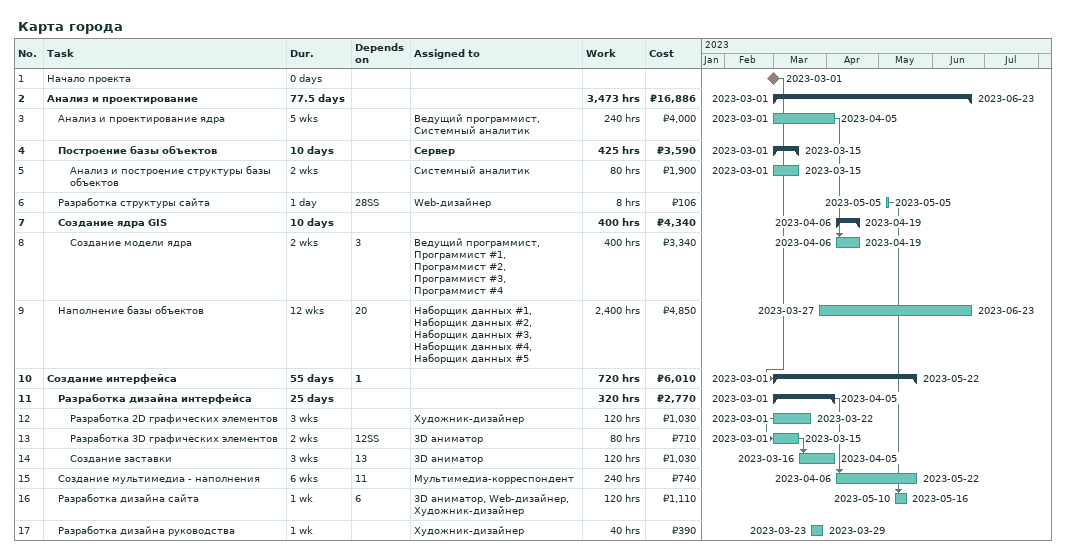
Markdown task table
Карта города

| ID | Level | Task | Duration | Start | Finish | Predecessors | Resources | Work (h) | Cost (₽) |
|---|---|---|---|---|---|---|---|---|---|
| 1 | 1 | Начало проекта | 0d | 2023-03-01 | 2023-03-01 |  |  |  |  |
| 2 | 1 | **Анализ и проектирование** | 77.5d | 2023-03-01 | 2023-06-23 |  |  | 3473 | 16886 |
| 3 | 2 | Анализ и проектирование ядра | 5w | 2023-03-01 | 2023-04-05 |  | Ведущий программист, Системный аналитик | 240 | 4000 |
| 4 | 2 | **Построение базы объектов** | 10d | 2023-03-01 | 2023-03-15 |  | Сервер | 425 | 3590 |
| 5 | 3 | Анализ и построение структуры базы объектов | 2w | 2023-03-01 | 2023-03-15 |  | Системный аналитик | 80 | 1900 |
| 6 | 2 | Разработка структуры сайта | 1d | 2023-05-05 | 2023-05-05 | 28SS | Web-дизайнер | 8 | 106 |
| 7 | 2 | **Создание ядра GIS** | 10d | 2023-04-06 | 2023-04-19 |  |  | 400 | 4340 |
| 8 | 3 | Создание модели ядра | 2w | 2023-04-06 | 2023-04-19 | 3 | Ведущий программист, Программист #1, Программист #2, Программист #3, Программист #4 | 400 | 3340 |
| 9 | 2 | Наполнение базы объектов | 12w | 2023-03-27 | 2023-06-23 | 20 | Наборщик данных #1, Наборщик данных #2, Наборщик данных #3, Наборщик данных #4, Наборщик данных #5 | 2400 | 4850 |
| 10 | 1 | **Создание интерфейса** | 55d | 2023-03-01 | 2023-05-22 | 1 |  | 720 | 6010 |
| 11 | 2 | **Разработка дизайна интерфейса** | 25d | 2023-03-01 | 2023-04-05 |  |  | 320 | 2770 |
| 12 | 3 | Разработка 2D графических элементов | 3w | 2023-03-01 | 2023-03-22 |  | Художник-дизайнер | 120 | 1030 |
| 13 | 3 | Разработка 3D графических элементов | 2w | 2023-03-01 | 2023-03-15 | 12SS | 3D аниматор | 80 | 710 |
| 14 | 3 | Создание заставки | 3w | 2023-03-16 | 2023-04-05 | 13 | 3D аниматор | 120 | 1030 |
| 15 | 2 | Создание мультимедиа - наполнения | 6w | 2023-04-06 | 2023-05-22 | 11 | Мультимедиа-корреспондент | 240 | 740 |
| 16 | 2 | Разработка дизайна сайта | 1w | 2023-05-10 | 2023-05-16 | 6 | 3D аниматор, Web-дизайнер, Художник-дизайнер | 120 | 1110 |
| 17 | 2 | Разработка дизайна руководства | 1w | 2023-03-23 | 2023-03-29 |  | Художник-дизайнер | 40 | 390 |
